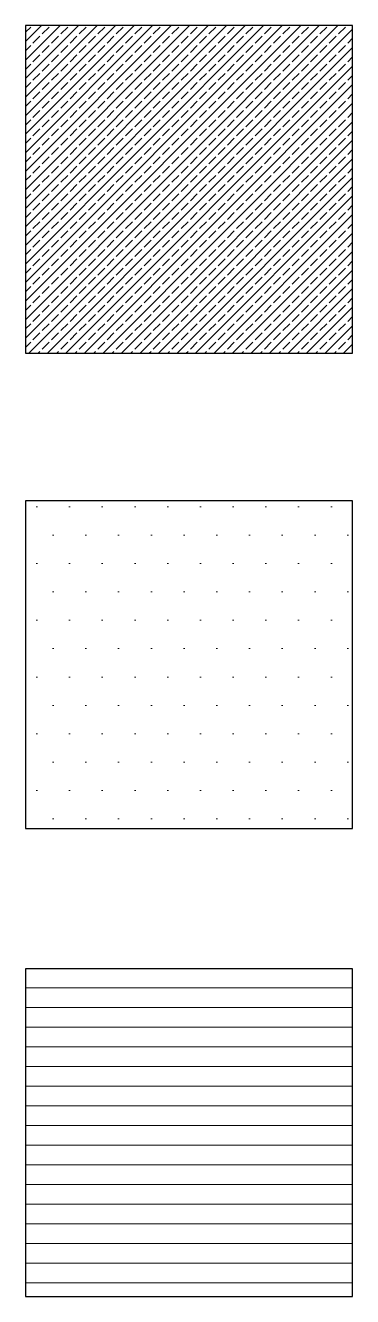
# Model space of a CAD drawing. Header units: centimetres. Extents: x 2952 to 4857, y -1578 to 78.
# Drawn here: x 4756.5 to 4856.5, y -310.2 to 77.6 of the extents above; entities that cross this region are included whole.
import ezdxf

# ---------------------------------------------------------------- set-up
doc = ezdxf.new("R2010")
doc.units = ezdxf.units.CM
doc.header["$MEASUREMENT"] = 0
doc.layers.add('fill', color=7, linetype='Continuous')

msp = doc.modelspace()

# ---------------------------------------------------------------- hatches: boundary and pattern name
at = {"layer": 'fill', "linetype": 'Continuous', "lineweight": 5}
h = msp.add_hatch(dxfattribs=at)
h.set_pattern_fill('Solid___Dashed', style=0, pattern_type=2)
h.set_pattern_definition([(45, (0, 0), (-2.828427, 2.828427), []), (45, (-1.4142, 1.4142), (-2.828427, 2.828427), [3, -1])])
h.paths.add_polyline_path([(4756.51, -22.44), (4856.5, -22.44), (4856.5, 77.56), (4756.51, 77.56)])
h = msp.add_hatch(dxfattribs=at)
h.set_pattern_fill('Plaster', style=0, pattern_type=2)
h.set_pattern_definition([(0, (0, 0), (0, 17.32051), [0, -10]), (0, (5, 8.66), (0, 17.32051), [0, -10])])
h.paths.add_polyline_path([(4756.51, -167.44), (4856.5, -167.44), (4856.5, -67.45), (4756.51, -67.45)])
h = msp.add_hatch(dxfattribs=at)
h.set_pattern_fill('Plywood', color=253, style=0, pattern_type=2)
h.set_pattern_definition([(0, (0, 0), (0, 6), [])])
h.paths.add_polyline_path([(4756.51, -310.24), (4856.5, -310.24), (4856.5, -210.24), (4756.51, -210.24)])

# ---------------------------------------------------------------- linework, layer by layer
at = {"layer": 'fill', "color": 7, "linetype": 'Continuous', "lineweight": 30, "flags": 128}
for points in [[(4756.51, -22.44), (4856.5, -22.44), (4856.5, 77.56), (4756.51, 77.56)], [(4756.51, -167.44), (4856.5, -167.44), (4856.5, -67.45), (4756.51, -67.45)], [(4756.51, -310.24), (4856.5, -310.24), (4856.5, -210.24), (4756.51, -210.24)]]:
    msp.add_lwpolyline(points, close=True, dxfattribs=at)

doc.saveas('drawing.dxf')
